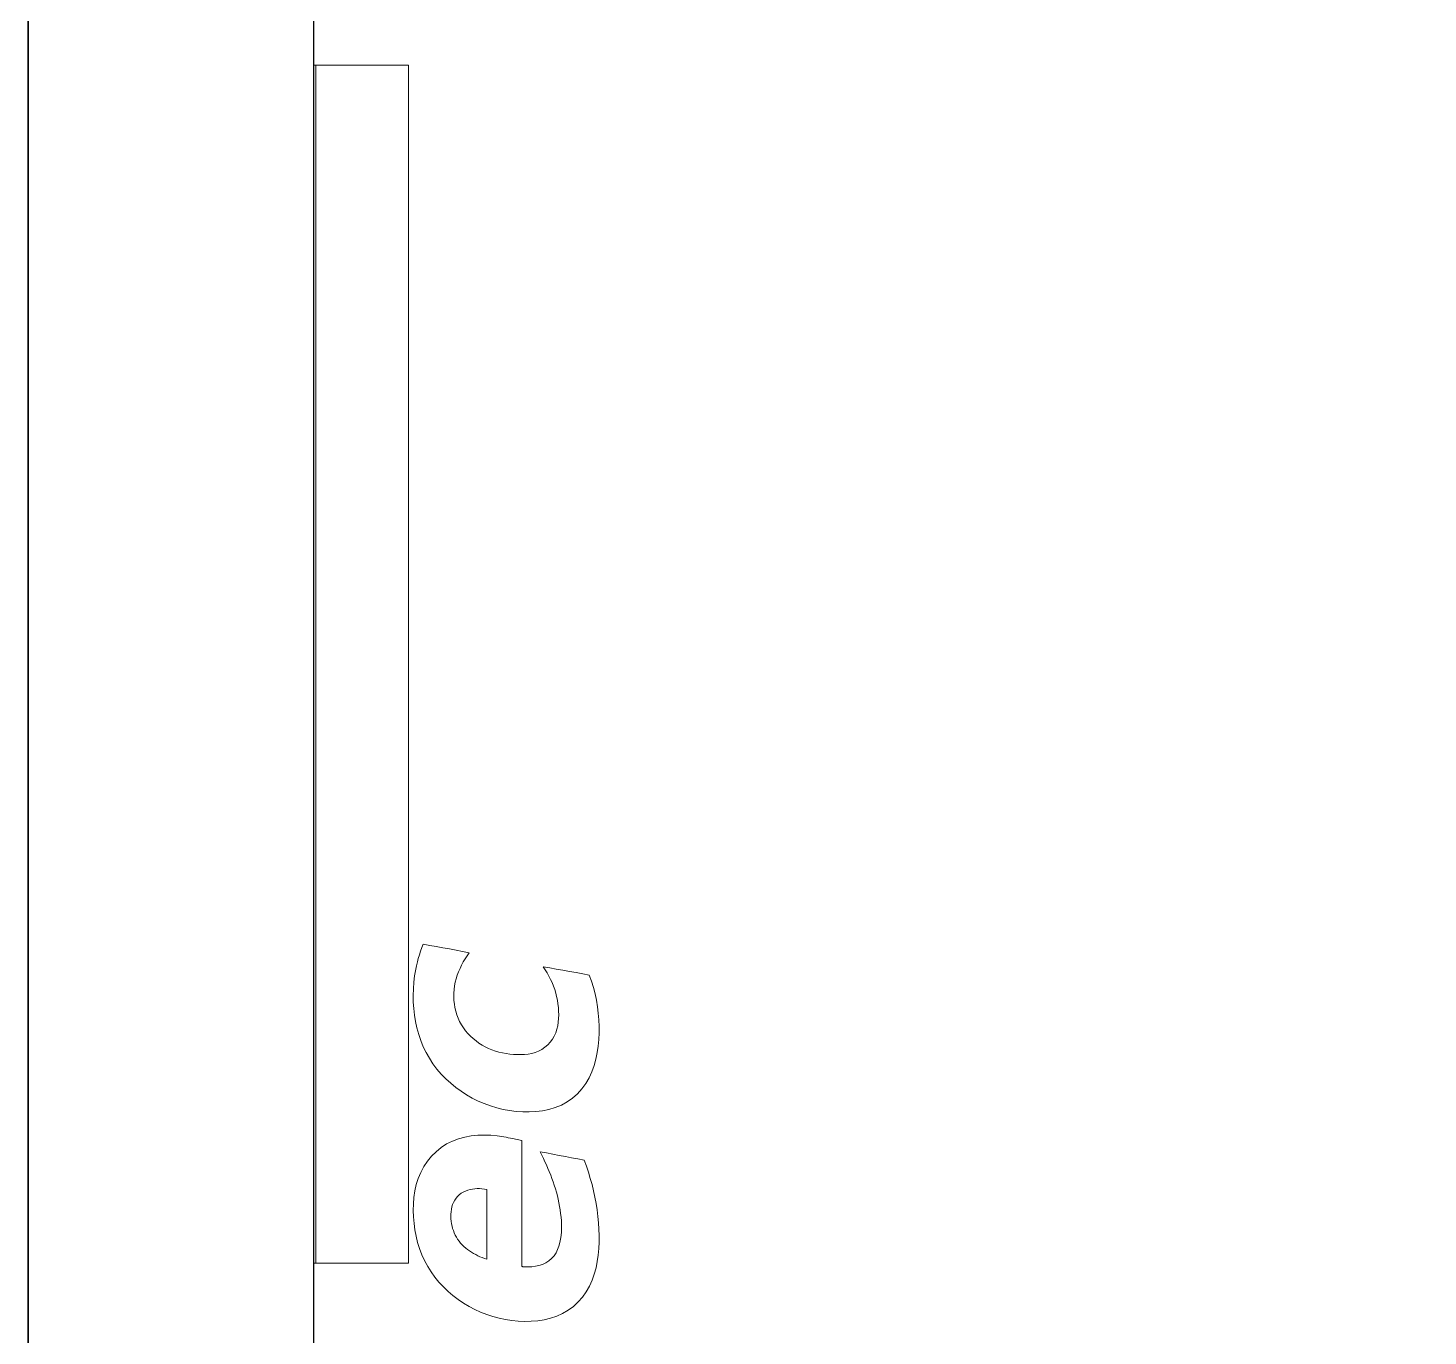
# Model space of a CAD drawing. Header units: millimetres. Extents: x 37984 to 70752, y 14140 to 37584.
# Drawn here: x 45882.48 to 45896.51, y 32617.67 to 32630.77 of the extents above; entities that cross this region are included whole.
import ezdxf

# ---------------------------------------------------------------- set-up
doc = ezdxf.new("R2010")
doc.units = ezdxf.units.MM
doc.set_wipeout_variables(frame=1)
doc.layers.add('! NO PLOT !', color=7, linetype='Continuous', true_color=0xff75dd, plot=False)
doc.layers.add('000-PI-Oprema', color=30, linetype='Continuous', lineweight=5)
doc.layers.add('002-PI-Kabelska kanalica', color=150, linetype='Continuous')
doc.layers.add('004-PI-DIN Šina', color=3, linetype='Continuous')

# ---------------------------------------------------------------- blocks, each defined once
blk = doc.blocks.new('*U1044')
at = {"layer": '004-PI-DIN Šina'}
blk.add_lwpolyline([(290, -17.5), (290, 17.5), (0, 17.5), (0, -17.5)], close=True, dxfattribs=at)
blk = doc.blocks.new('F60-47290126')
blk.add_wipeout([(46615.131, 36167.854), (46650.831, 36167.854), (46650.831, 36078.354), (46615.131, 36078.354)]).dxf.layer = '000-PI-Oprema'
at = {"layer": '000-PI-Oprema'}
for p, q in [((46615.131, 36101.825), (46615.131, 36144.384)), ((46615.131, 36129.104), (46615.131, 36129.104)), ((46616.083, 36129.104), (46615.131, 36129.104)), ((46615.157, 36129.104), (46615.157, 36117.104)), ((46615.157, 36129.104), (46615.157, 36117.104)), ((46615.157, 36129.104), (46615.157, 36117.104)), ((46615.157, 36129.104), (46615.157, 36117.104)), ((46616.083, 36117.104), (46616.083, 36129.104)), ((46616.083, 36117.104), (46616.083, 36129.104)), ((46616.083, 36117.104), (46616.083, 36129.104)), ((46616.083, 36117.104), (46616.083, 36129.104)), ((46616.083, 36117.104), (46616.083, 36129.104)), ((46616.193, 36120.193), (46616.204, 36120.229)), ((46616.204, 36120.229), (46616.217, 36120.265)), ((46616.217, 36120.265), (46616.23, 36120.3)), ((46616.23, 36120.3), (46616.296, 36120.287)), ((46616.23, 36120.3), (46616.23, 36120.3)), ((46616.296, 36120.287), (46616.362, 36120.275)), ((46616.362, 36120.275), (46616.428, 36120.263)), ((46616.428, 36120.263), (46616.494, 36120.251)), ((46616.494, 36120.251), (46616.56, 36120.238)), ((46616.56, 36120.238), (46616.626, 36120.226)), ((46616.626, 36120.226), (46616.692, 36120.214)), ((46616.692, 36120.214), (46616.671, 36120.184)), ((46616.692, 36120.214), (46616.692, 36120.214)), ((46616.157, 36120.048), (46616.164, 36120.084)), ((46616.164, 36120.084), (46616.173, 36120.121)), ((46616.173, 36120.121), (46616.182, 36120.157)), ((46616.182, 36120.157), (46616.193, 36120.193)), ((46616.616, 36120.089), (46616.6, 36120.056)), ((46616.633, 36120.121), (46616.616, 36120.089)), ((46616.652, 36120.153), (46616.633, 36120.121)), ((46616.671, 36120.184), (46616.652, 36120.153)), ((46617.432, 36120.073), (46617.498, 36120.062)), ((46617.452, 36120.043), (46617.432, 36120.073)), ((46617.432, 36120.073), (46617.432, 36120.073)), ((46616.138, 36119.918), (46616.145, 36119.983)), ((46616.145, 36119.983), (46616.157, 36120.048)), ((46616.157, 36120.048), (46616.157, 36120.048)), ((46616.561, 36119.953), (46616.552, 36119.918)), ((46616.572, 36119.988), (46616.561, 36119.953)), ((46616.585, 36120.022), (46616.572, 36119.988)), ((46616.6, 36120.056), (46616.585, 36120.022)), ((46617.472, 36120.012), (46617.452, 36120.043)), ((46617.49, 36119.98), (46617.472, 36120.012)), ((46617.506, 36119.947), (46617.49, 36119.98)), ((46617.498, 36120.062), (46617.564, 36120.05)), ((46617.522, 36119.914), (46617.506, 36119.947)), ((46617.564, 36120.05), (46617.63, 36120.038)), ((46617.63, 36120.038), (46617.697, 36120.026)), ((46617.697, 36120.026), (46617.763, 36120.014)), ((46617.763, 36120.014), (46617.829, 36120.002)), ((46617.829, 36120.002), (46617.895, 36119.99)), ((46617.895, 36119.99), (46617.917, 36119.928)), ((46617.895, 36119.99), (46617.895, 36119.99)), ((46617.917, 36119.928), (46617.936, 36119.865)), ((46616.131, 36119.786), (46616.133, 36119.852)), ((46616.132, 36119.72), (46616.131, 36119.786)), ((46616.133, 36119.852), (46616.138, 36119.918)), ((46616.54, 36119.846), (46616.537, 36119.809)), ((46616.537, 36119.809), (46616.537, 36119.773)), ((46616.545, 36119.882), (46616.54, 36119.846)), ((46616.552, 36119.918), (46616.545, 36119.882)), ((46617.535, 36119.88), (46617.522, 36119.914)), ((46617.548, 36119.845), (46617.535, 36119.88)), ((46617.558, 36119.81), (46617.548, 36119.845)), ((46617.567, 36119.774), (46617.558, 36119.81)), ((46617.936, 36119.865), (46617.952, 36119.802)), ((46617.952, 36119.802), (46617.966, 36119.737)), ((46616.137, 36119.654), (46616.132, 36119.72)), ((46616.144, 36119.589), (46616.137, 36119.654)), ((46616.537, 36119.773), (46616.539, 36119.736)), ((46616.539, 36119.736), (46616.543, 36119.7)), ((46616.543, 36119.7), (46616.549, 36119.664)), ((46616.549, 36119.664), (46616.557, 36119.628)), ((46617.575, 36119.738), (46617.567, 36119.774)), ((46617.581, 36119.702), (46617.575, 36119.738)), ((46617.585, 36119.666), (46617.581, 36119.702)), ((46617.588, 36119.629), (46617.585, 36119.666)), ((46617.966, 36119.737), (46617.977, 36119.672)), ((46617.977, 36119.672), (46617.985, 36119.607)), ((46616.155, 36119.524), (46616.144, 36119.589)), ((46616.168, 36119.46), (46616.155, 36119.524)), ((46616.557, 36119.628), (46616.568, 36119.593)), ((46616.568, 36119.593), (46616.581, 36119.558)), ((46616.581, 36119.558), (46616.596, 36119.525)), ((46616.596, 36119.525), (46616.614, 36119.493)), ((46617.579, 36119.483), (46617.584, 36119.519)), ((46617.584, 36119.519), (46617.587, 36119.556)), ((46617.587, 36119.556), (46617.589, 36119.592)), ((46617.589, 36119.592), (46617.588, 36119.629)), ((46617.985, 36119.607), (46617.99, 36119.542)), ((46617.99, 36119.542), (46617.993, 36119.476)), ((46616.186, 36119.396), (46616.168, 36119.46)), ((46616.207, 36119.333), (46616.186, 36119.396)), ((46616.614, 36119.493), (46616.634, 36119.462)), ((46616.634, 36119.462), (46616.655, 36119.433)), ((46616.655, 36119.433), (46616.679, 36119.405)), ((46616.679, 36119.405), (46616.704, 36119.378)), ((46616.704, 36119.378), (46616.731, 36119.353)), ((46617.526, 36119.347), (46617.544, 36119.379)), ((46617.544, 36119.379), (46617.559, 36119.412)), ((46617.559, 36119.412), (46617.57, 36119.447)), ((46617.57, 36119.447), (46617.579, 36119.483)), ((46617.993, 36119.41), (46617.99, 36119.344)), ((46617.993, 36119.476), (46617.993, 36119.41)), ((46616.232, 36119.272), (46616.207, 36119.333)), ((46616.261, 36119.213), (46616.232, 36119.272)), ((46616.731, 36119.353), (46616.76, 36119.33)), ((46616.76, 36119.33), (46616.79, 36119.308)), ((46616.79, 36119.308), (46616.821, 36119.289)), ((46616.821, 36119.289), (46616.853, 36119.271)), ((46616.853, 36119.271), (46616.886, 36119.255)), ((46616.886, 36119.255), (46616.92, 36119.241)), ((46616.92, 36119.241), (46616.954, 36119.229)), ((46616.954, 36119.229), (46616.99, 36119.219)), ((46617.353, 36119.216), (46617.387, 36119.229)), ((46617.387, 36119.229), (46617.42, 36119.246)), ((46617.42, 36119.246), (46617.451, 36119.267)), ((46617.451, 36119.267), (46617.479, 36119.29)), ((46617.479, 36119.29), (46617.504, 36119.317)), ((46617.504, 36119.317), (46617.526, 36119.347)), ((46617.984, 36119.278), (46617.974, 36119.213)), ((46617.99, 36119.344), (46617.984, 36119.278)), ((46616.293, 36119.156), (46616.261, 36119.213)), ((46616.329, 36119.101), (46616.293, 36119.156)), ((46616.369, 36119.048), (46616.329, 36119.101)), ((46616.99, 36119.219), (46617.025, 36119.21)), ((46617.025, 36119.21), (46617.062, 36119.204)), ((46617.062, 36119.204), (46617.098, 36119.199)), ((46617.098, 36119.199), (46617.135, 36119.195)), ((46617.135, 36119.195), (46617.171, 36119.193)), ((46617.171, 36119.193), (46617.208, 36119.193)), ((46617.208, 36119.193), (46617.245, 36119.195)), ((46617.245, 36119.195), (46617.281, 36119.199)), ((46617.281, 36119.199), (46617.318, 36119.206)), ((46617.318, 36119.206), (46617.353, 36119.216)), ((46617.943, 36119.085), (46617.92, 36119.022)), ((46617.961, 36119.148), (46617.943, 36119.085)), ((46617.974, 36119.213), (46617.961, 36119.148)), ((46616.412, 36118.998), (46616.369, 36119.048)), ((46616.458, 36118.951), (46616.412, 36118.998)), ((46616.507, 36118.906), (46616.458, 36118.951)), ((46617.893, 36118.962), (46617.859, 36118.905)), ((46617.92, 36119.022), (46617.893, 36118.962)), ((46616.557, 36118.864), (46616.507, 36118.906)), ((46616.61, 36118.826), (46616.557, 36118.864)), ((46616.666, 36118.79), (46616.61, 36118.826)), ((46617.776, 36118.802), (46617.727, 36118.758)), ((46617.821, 36118.852), (46617.776, 36118.802)), ((46617.859, 36118.905), (46617.821, 36118.852)), ((46616.723, 36118.757), (46616.666, 36118.79)), ((46616.782, 36118.728), (46616.723, 36118.757)), ((46616.843, 36118.702), (46616.782, 36118.728)), ((46616.905, 36118.679), (46616.843, 36118.702)), ((46616.968, 36118.66), (46616.905, 36118.679)), ((46617.032, 36118.644), (46616.968, 36118.66)), ((46617.553, 36118.663), (46617.49, 36118.644)), ((46617.615, 36118.688), (46617.553, 36118.663)), ((46617.673, 36118.72), (46617.615, 36118.688)), ((46617.727, 36118.758), (46617.673, 36118.72)), ((46617.097, 36118.632), (46617.032, 36118.644)), ((46617.162, 36118.624), (46617.097, 36118.632)), ((46617.228, 36118.62), (46617.162, 36118.624)), ((46617.294, 36118.619), (46617.228, 36118.62)), ((46617.36, 36118.622), (46617.294, 36118.619)), ((46617.426, 36118.63), (46617.36, 36118.622)), ((46617.49, 36118.644), (46617.426, 36118.63)), ((46616.712, 36118.379), (46616.777, 36118.385)), ((46616.777, 36118.385), (46616.843, 36118.387)), ((46616.843, 36118.387), (46616.908, 36118.385)), ((46616.908, 36118.385), (46616.973, 36118.379)), ((46616.36, 36118.221), (46616.411, 36118.262)), ((46616.411, 36118.262), (46616.466, 36118.298)), ((46616.466, 36118.298), (46616.524, 36118.327)), ((46616.524, 36118.327), (46616.585, 36118.35)), ((46616.585, 36118.35), (46616.648, 36118.367)), ((46616.648, 36118.367), (46616.712, 36118.379)), ((46616.973, 36118.379), (46616.973, 36118.379)), ((46616.973, 36118.379), (46616.995, 36118.376)), ((46616.995, 36118.376), (46617.017, 36118.373)), ((46617.017, 36118.373), (46617.039, 36118.369)), ((46617.039, 36118.369), (46617.061, 36118.365)), ((46617.061, 36118.365), (46617.083, 36118.361)), ((46617.083, 36118.361), (46617.105, 36118.357)), ((46617.105, 36118.357), (46617.127, 36118.352)), ((46617.127, 36118.352), (46617.127, 36118.352)), ((46617.127, 36118.352), (46617.218, 36118.334)), ((46617.218, 36118.334), (46617.218, 36118.334)), ((46617.218, 36118.334), (46617.218, 36118.153)), ((46616.237, 36118.071), (46616.273, 36118.125)), ((46616.273, 36118.125), (46616.314, 36118.176)), ((46616.314, 36118.176), (46616.36, 36118.221)), ((46617.218, 36118.153), (46617.218, 36117.973)), ((46617.403, 36118.22), (46617.403, 36118.22)), ((46617.403, 36118.22), (46617.466, 36118.208)), ((46617.419, 36118.187), (46617.403, 36118.22)), ((46617.435, 36118.154), (46617.419, 36118.187)), ((46617.451, 36118.121), (46617.435, 36118.154)), ((46617.466, 36118.088), (46617.451, 36118.121)), ((46617.466, 36118.208), (46617.529, 36118.196)), ((46617.529, 36118.196), (46617.592, 36118.184)), ((46617.592, 36118.184), (46617.655, 36118.172)), ((46617.655, 36118.172), (46617.717, 36118.16)), ((46617.717, 36118.16), (46617.78, 36118.149)), ((46617.78, 36118.149), (46617.843, 36118.137)), ((46617.843, 36118.137), (46617.843, 36118.137)), ((46617.843, 36118.137), (46617.866, 36118.076)), ((46616.181, 36117.954), (46616.206, 36118.014)), ((46616.206, 36118.014), (46616.237, 36118.071)), ((46617.218, 36117.973), (46617.218, 36117.792)), ((46617.48, 36118.054), (46617.466, 36118.088)), ((46617.494, 36118.021), (46617.48, 36118.054)), ((46617.508, 36117.987), (46617.494, 36118.021)), ((46617.521, 36117.953), (46617.508, 36117.987)), ((46617.866, 36118.076), (46617.886, 36118.015)), ((46617.886, 36118.015), (46617.905, 36117.953)), ((46616.138, 36117.763), (46616.148, 36117.828)), ((46616.148, 36117.828), (46616.162, 36117.891)), ((46616.162, 36117.891), (46616.181, 36117.954)), ((46616.654, 36117.827), (46616.633, 36117.817)), ((46616.677, 36117.836), (46616.654, 36117.827)), ((46616.7, 36117.842), (46616.677, 36117.836)), ((46616.724, 36117.847), (46616.7, 36117.842)), ((46616.748, 36117.85), (46616.724, 36117.847)), ((46616.772, 36117.851), (46616.748, 36117.85)), ((46616.796, 36117.851), (46616.772, 36117.851)), ((46616.82, 36117.85), (46616.796, 36117.851)), ((46616.844, 36117.847), (46616.82, 36117.85)), ((46616.868, 36117.842), (46616.844, 36117.847)), ((46616.868, 36117.743), (46616.868, 36117.842)), ((46616.868, 36117.842), (46616.868, 36117.842)), ((46617.533, 36117.918), (46617.521, 36117.953)), ((46617.544, 36117.884), (46617.533, 36117.918)), ((46617.555, 36117.849), (46617.544, 36117.884)), ((46617.565, 36117.814), (46617.555, 36117.849)), ((46617.905, 36117.953), (46617.922, 36117.891)), ((46617.922, 36117.891), (46617.938, 36117.828)), ((46617.938, 36117.828), (46617.951, 36117.765)), ((46616.131, 36117.633), (46616.133, 36117.698)), ((46616.133, 36117.698), (46616.138, 36117.763)), ((46616.526, 36117.691), (46616.519, 36117.667)), ((46616.535, 36117.713), (46616.526, 36117.691)), ((46616.547, 36117.734), (46616.535, 36117.713)), ((46616.56, 36117.754), (46616.547, 36117.734)), ((46616.576, 36117.772), (46616.56, 36117.754)), ((46616.593, 36117.789), (46616.576, 36117.772)), ((46616.612, 36117.804), (46616.593, 36117.789)), ((46616.633, 36117.817), (46616.612, 36117.804)), ((46616.868, 36117.643), (46616.868, 36117.743)), ((46617.218, 36117.792), (46617.218, 36117.612)), ((46617.575, 36117.779), (46617.565, 36117.814)), ((46617.583, 36117.744), (46617.575, 36117.779)), ((46617.591, 36117.708), (46617.583, 36117.744)), ((46617.598, 36117.673), (46617.591, 36117.708)), ((46617.951, 36117.765), (46617.963, 36117.701)), ((46617.963, 36117.701), (46617.973, 36117.637)), ((46616.133, 36117.568), (46616.131, 36117.633)), ((46616.139, 36117.503), (46616.133, 36117.568)), ((46616.51, 36117.62), (46616.508, 36117.596)), ((46616.508, 36117.596), (46616.508, 36117.572)), ((46616.508, 36117.572), (46616.509, 36117.548)), ((46616.509, 36117.548), (46616.511, 36117.524)), ((46616.513, 36117.644), (46616.51, 36117.62)), ((46616.519, 36117.667), (46616.513, 36117.644)), ((46616.868, 36117.543), (46616.868, 36117.643)), ((46616.868, 36117.443), (46616.868, 36117.543)), ((46617.218, 36117.612), (46617.218, 36117.431)), ((46617.603, 36117.637), (46617.598, 36117.673)), ((46617.608, 36117.601), (46617.603, 36117.637)), ((46617.612, 36117.565), (46617.608, 36117.601)), ((46617.615, 36117.528), (46617.612, 36117.565)), ((46617.973, 36117.637), (46617.981, 36117.573)), ((46617.981, 36117.573), (46617.987, 36117.509)), ((46616.147, 36117.438), (46616.139, 36117.503)), ((46616.159, 36117.375), (46616.147, 36117.438)), ((46616.511, 36117.524), (46616.515, 36117.5)), ((46616.515, 36117.5), (46616.52, 36117.476)), ((46616.52, 36117.476), (46616.526, 36117.453)), ((46616.526, 36117.453), (46616.533, 36117.43)), ((46616.533, 36117.43), (46616.542, 36117.408)), ((46616.542, 36117.408), (46616.552, 36117.386)), ((46616.868, 36117.343), (46616.868, 36117.443)), ((46617.218, 36117.431), (46617.218, 36117.25)), ((46617.613, 36117.383), (46617.616, 36117.419)), ((46617.616, 36117.492), (46617.615, 36117.528)), ((46617.617, 36117.456), (46617.616, 36117.492)), ((46617.616, 36117.419), (46617.617, 36117.456)), ((46617.987, 36117.509), (46617.991, 36117.445)), ((46617.991, 36117.445), (46617.993, 36117.38)), ((46616.175, 36117.312), (46616.159, 36117.375)), ((46616.195, 36117.25), (46616.175, 36117.312)), ((46616.552, 36117.386), (46616.563, 36117.365)), ((46616.563, 36117.365), (46616.576, 36117.345)), ((46616.576, 36117.345), (46616.59, 36117.325)), ((46616.59, 36117.325), (46616.605, 36117.306)), ((46616.605, 36117.306), (46616.621, 36117.289)), ((46616.621, 36117.289), (46616.639, 36117.272)), ((46616.639, 36117.272), (46616.657, 36117.256)), ((46616.868, 36117.243), (46616.868, 36117.343)), ((46617.578, 36117.241), (46617.591, 36117.276)), ((46617.591, 36117.276), (46617.601, 36117.311)), ((46617.601, 36117.311), (46617.608, 36117.346)), ((46617.608, 36117.346), (46617.613, 36117.383)), ((46617.993, 36117.315), (46617.99, 36117.25)), ((46617.993, 36117.38), (46617.993, 36117.315)), ((46616.218, 36117.189), (46616.195, 36117.25)), ((46616.245, 36117.13), (46616.218, 36117.189)), ((46616.276, 36117.072), (46616.245, 36117.13)), ((46616.657, 36117.256), (46616.675, 36117.241)), ((46616.675, 36117.241), (46616.695, 36117.227)), ((46616.695, 36117.227), (46616.715, 36117.214)), ((46616.715, 36117.214), (46616.736, 36117.201)), ((46616.736, 36117.201), (46616.757, 36117.19)), ((46616.757, 36117.19), (46616.778, 36117.179)), ((46616.778, 36117.179), (46616.8, 36117.169)), ((46616.8, 36117.169), (46616.822, 36117.16)), ((46616.822, 36117.16), (46616.845, 36117.152)), ((46616.845, 36117.152), (46616.868, 36117.144)), ((46616.868, 36117.144), (46616.868, 36117.243)), ((46616.868, 36117.144), (46616.868, 36117.144)), ((46617.218, 36117.25), (46617.218, 36117.07)), ((46617.459, 36117.107), (46617.49, 36117.127)), ((46617.49, 36117.127), (46617.517, 36117.151)), ((46617.517, 36117.151), (46617.542, 36117.178)), ((46617.542, 36117.178), (46617.562, 36117.209)), ((46617.562, 36117.209), (46617.578, 36117.241)), ((46617.975, 36117.121), (46617.962, 36117.057)), ((46617.984, 36117.185), (46617.975, 36117.121)), ((46617.99, 36117.25), (46617.984, 36117.185)), ((46615.131, 36117.104), (46615.131, 36117.104)), ((46615.131, 36117.104), (46616.083, 36117.104)), ((46616.31, 36117.018), (46616.276, 36117.072)), ((46616.348, 36116.965), (46616.31, 36117.018)), ((46617.218, 36117.07), (46617.218, 36117.07)), ((46617.218, 36117.07), (46617.222, 36117.07)), ((46617.222, 36117.07), (46617.226, 36117.07)), ((46617.226, 36117.07), (46617.23, 36117.069)), ((46617.23, 36117.069), (46617.234, 36117.069)), ((46617.234, 36117.069), (46617.238, 36117.069)), ((46617.238, 36117.069), (46617.242, 36117.068)), ((46617.242, 36117.068), (46617.246, 36117.068)), ((46617.246, 36117.068), (46617.246, 36117.068)), ((46617.246, 36117.068), (46617.282, 36117.067)), ((46617.282, 36117.067), (46617.319, 36117.068)), ((46617.319, 36117.068), (46617.355, 36117.073)), ((46617.355, 36117.073), (46617.39, 36117.081)), ((46617.39, 36117.081), (46617.425, 36117.092)), ((46617.425, 36117.092), (46617.459, 36117.107)), ((46617.945, 36116.995), (46617.923, 36116.933)), ((46617.962, 36117.057), (46617.945, 36116.995)), ((46616.389, 36116.915), (46616.348, 36116.965)), ((46616.433, 36116.867), (46616.389, 36116.915)), ((46616.48, 36116.822), (46616.433, 36116.867)), ((46617.896, 36116.874), (46617.864, 36116.818)), ((46617.923, 36116.933), (46617.896, 36116.874)), ((46616.529, 36116.78), (46616.48, 36116.822)), ((46616.581, 36116.741), (46616.529, 36116.78)), ((46616.634, 36116.704), (46616.581, 36116.741)), ((46616.69, 36116.671), (46616.634, 36116.704)), ((46617.784, 36116.716), (46617.736, 36116.671)), ((46617.827, 36116.765), (46617.784, 36116.716)), ((46617.864, 36116.818), (46617.827, 36116.765)), ((46616.747, 36116.64), (46616.69, 36116.671)), ((46616.806, 36116.613), (46616.747, 36116.64)), ((46616.867, 36116.589), (46616.806, 36116.613)), ((46616.928, 36116.569), (46616.867, 36116.589)), ((46616.991, 36116.552), (46616.928, 36116.569)), ((46617.568, 36116.573), (46617.506, 36116.552)), ((46617.627, 36116.6), (46617.568, 36116.573)), ((46617.684, 36116.633), (46617.627, 36116.6)), ((46617.736, 36116.671), (46617.684, 36116.633)), ((46617.055, 36116.539), (46616.991, 36116.552)), ((46617.119, 36116.529), (46617.055, 36116.539)), ((46617.184, 36116.523), (46617.119, 36116.529)), ((46617.248, 36116.52), (46617.184, 36116.523)), ((46617.313, 36116.522), (46617.248, 36116.52)), ((46617.378, 36116.527), (46617.313, 36116.522)), ((46617.443, 36116.537), (46617.378, 36116.527)), ((46617.506, 36116.552), (46617.443, 36116.537))]:
    blk.add_line(p, q, dxfattribs=at)
blk = doc.blocks.new('*U650')
at = {"layer": '002-PI-Kabelska kanalica'}
blk.add_line((20, -100), (20, 70), dxfattribs=at)
blk = doc.blocks.new('spojnica')
at = {"layer": '! NO PLOT !', "transparency": 33554687}
blk.add_line((44861.495, 28809.404), (44861.495, 26919.404), dxfattribs=at)
blk = doc.blocks.new('montažnaa')
at = {"layer": '! NO PLOT !'}
blk.add_line((46568.64, 28809.404), (46568.64, 26919.404), dxfattribs=at)

msp = doc.modelspace()

# ---------------------------------------------------------------- block references
for name, p in [('*U650', (45862.483, 32639.404)), ('*U1044', (45882.483, 32624.404))]:
    msp.add_blockref(name, p)

# ---------------------------------------------------------------- next in the draw order: block references
msp.add_blockref('F60-47290126', (-729.79, -3498.701))

# ---------------------------------------------------------------- next in the draw order: block references
at = {"layer": '000-PI-Oprema'}
for name, p in [('montažnaa', (-686.158, 3900)), ('spojnica', (1023.847, 3900))]:
    msp.add_blockref(name, p, dxfattribs=at)

doc.saveas('drawing.dxf')
